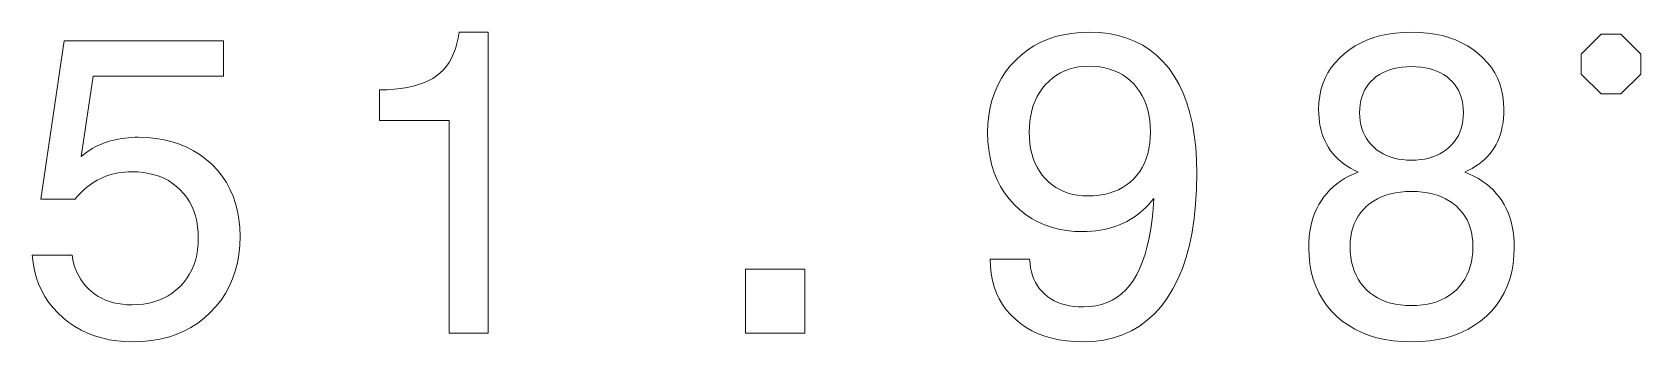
# Model space of a CAD drawing. Extents: x 0 to 594, y 0 to 521.
# Drawn here: x 225.94 to 242.1, y 74.4 to 77.5 of the extents above; entities that cross this region are included whole.
import ezdxf

# ---------------------------------------------------------------- set-up
doc = ezdxf.new("R2010")
doc.units = 0

msp = doc.modelspace()

# ---------------------------------------------------------------- linework, layer by layer
at = {"color": 7, "lineweight": 13}
for points in [[(230.128, 74.484), (230.128, 76.618), (229.428, 76.618), (229.428, 76.924), (229.503, 76.926), (229.574, 76.931), (229.641, 76.939), (229.705, 76.949), (229.764, 76.962), (229.819, 76.978), (229.871, 76.996), (229.918, 77.017), (229.962, 77.04), (230.001, 77.066), (230.037, 77.095), (230.07, 77.127), (230.1, 77.162), (230.127, 77.201), (230.151, 77.243), (230.172, 77.289), (230.191, 77.337), (230.206, 77.389), (230.218, 77.445), (230.227, 77.503), (230.52, 77.503), (230.52, 74.484)], [(235.565, 75.226), (235.961, 75.226), (235.965, 75.182), (235.971, 75.14), (235.979, 75.1), (235.991, 75.062), (236.005, 75.026), (236.021, 74.991), (236.04, 74.959), (236.062, 74.929), (236.087, 74.901), (236.114, 74.874), (236.143, 74.85), (236.175, 74.829), (236.209, 74.81), (236.244, 74.793), (236.282, 74.78), (236.322, 74.768), (236.363, 74.759), (236.407, 74.753), (236.453, 74.749), (236.501, 74.748), (236.565, 74.751), (236.626, 74.759), (236.684, 74.772), (236.739, 74.791), (236.791, 74.815), (236.84, 74.845), (236.886, 74.88), (236.929, 74.92), (236.968, 74.966), (237.005, 75.017), (237.038, 75.073), (237.069, 75.135), (237.097, 75.203), (237.121, 75.277), (237.143, 75.356), (237.162, 75.441), (237.178, 75.531), (237.192, 75.627), (237.202, 75.729), (237.209, 75.836), (237.183, 75.804), (237.156, 75.773), (237.128, 75.744), (237.099, 75.717), (237.069, 75.691), (237.038, 75.667), (237.005, 75.645), (236.972, 75.624), (236.937, 75.605), (236.901, 75.587), (236.865, 75.571), (236.827, 75.557), (236.789, 75.544), (236.75, 75.533), (236.71, 75.524), (236.669, 75.516), (236.627, 75.51), (236.584, 75.506), (236.541, 75.503), (236.497, 75.503), (236.413, 75.505), (236.333, 75.514), (236.255, 75.527), (236.182, 75.546), (236.111, 75.571), (236.043, 75.601), (235.979, 75.636), (235.918, 75.677), (235.86, 75.724), (235.805, 75.776), (235.755, 75.832), (235.709, 75.892), (235.67, 75.955), (235.635, 76.022), (235.606, 76.092), (235.582, 76.166), (235.563, 76.243), (235.55, 76.324), (235.542, 76.408), (235.539, 76.496), (235.542, 76.584), (235.551, 76.668), (235.565, 76.75), (235.584, 76.828), (235.61, 76.902), (235.641, 76.973), (235.677, 77.041), (235.72, 77.105), (235.767, 77.166), (235.821, 77.224), (235.879, 77.277), (235.94, 77.325), (236.005, 77.366), (236.074, 77.403), (236.146, 77.434), (236.221, 77.459), (236.3, 77.478), (236.383, 77.492), (236.468, 77.501), (236.558, 77.503), (236.66, 77.5), (236.758, 77.489), (236.851, 77.471), (236.938, 77.445), (237.021, 77.412), (237.099, 77.372), (237.172, 77.325), (237.24, 77.27), (237.304, 77.208), (237.362, 77.139), (237.415, 77.062), (237.463, 76.98), (237.504, 76.891), (237.541, 76.795), (237.572, 76.693), (237.597, 76.585), (237.616, 76.47), (237.63, 76.349), (237.639, 76.221), (237.641, 76.087), (237.638, 75.928), (237.629, 75.777), (237.615, 75.633), (237.594, 75.497), (237.567, 75.368), (237.534, 75.247), (237.496, 75.133), (237.451, 75.027), (237.401, 74.928), (237.344, 74.836), (237.282, 74.753), (237.215, 74.679), (237.143, 74.613), (237.066, 74.556), (236.984, 74.508), (236.896, 74.468), (236.804, 74.437), (236.707, 74.415), (236.604, 74.402), (236.497, 74.398), (236.413, 74.4), (236.333, 74.407), (236.257, 74.418), (236.184, 74.434), (236.114, 74.454), (236.048, 74.479), (235.985, 74.508), (235.926, 74.542), (235.87, 74.581), (235.818, 74.624), (235.77, 74.67), (235.727, 74.72), (235.689, 74.773), (235.656, 74.828), (235.628, 74.887), (235.605, 74.949), (235.588, 75.014), (235.575, 75.082), (235.567, 75.153)], [(239.263, 76.099), (239.224, 76.118), (239.187, 76.138), (239.153, 76.16), (239.12, 76.182), (239.089, 76.206), (239.06, 76.232), (239.034, 76.258), (239.009, 76.286), (238.986, 76.315), (238.965, 76.346), (238.947, 76.378), (238.93, 76.411), (238.915, 76.446), (238.902, 76.482), (238.891, 76.52), (238.882, 76.559), (238.875, 76.599), (238.87, 76.641), (238.867, 76.685), (238.866, 76.73), (238.869, 76.797), (238.877, 76.862), (238.889, 76.924), (238.908, 76.984), (238.931, 77.041), (238.959, 77.096), (238.993, 77.148), (239.032, 77.197), (239.075, 77.244), (239.124, 77.288), (239.178, 77.329), (239.234, 77.366), (239.294, 77.398), (239.356, 77.426), (239.422, 77.45), (239.491, 77.469), (239.563, 77.484), (239.638, 77.495), (239.717, 77.501), (239.798, 77.503), (239.88, 77.501), (239.959, 77.495), (240.034, 77.484), (240.106, 77.469), (240.175, 77.45), (240.241, 77.426), (240.303, 77.398), (240.363, 77.366), (240.419, 77.329), (240.472, 77.288), (240.52, 77.244), (240.564, 77.197), (240.602, 77.148), (240.636, 77.096), (240.664, 77.041), (240.687, 76.984), (240.705, 76.924), (240.718, 76.862), (240.725, 76.797), (240.728, 76.73), (240.727, 76.684), (240.724, 76.641), (240.719, 76.598), (240.712, 76.558), (240.704, 76.518), (240.693, 76.48), (240.68, 76.444), (240.666, 76.409), (240.649, 76.376), (240.631, 76.344), (240.61, 76.313), (240.588, 76.284), (240.563, 76.256), (240.537, 76.23), (240.508, 76.205), (240.477, 76.181), (240.444, 76.158), (240.41, 76.137), (240.373, 76.118), (240.334, 76.099), (240.382, 76.08), (240.427, 76.058), (240.471, 76.035), (240.511, 76.009), (240.55, 75.982), (240.586, 75.952), (240.619, 75.921), (240.651, 75.887), (240.679, 75.852), (240.706, 75.815), (240.729, 75.775), (240.751, 75.734), (240.77, 75.692), (240.786, 75.647), (240.8, 75.601), (240.811, 75.553), (240.82, 75.504), (240.826, 75.452), (240.83, 75.399), (240.831, 75.345), (240.828, 75.26), (240.82, 75.179), (240.806, 75.101), (240.786, 75.027), (240.761, 74.956), (240.731, 74.889), (240.694, 74.825), (240.652, 74.765), (240.605, 74.708), (240.552, 74.655), (240.494, 74.606), (240.432, 74.563), (240.367, 74.524), (240.297, 74.491), (240.224, 74.462), (240.146, 74.439), (240.065, 74.421), (239.98, 74.408), (239.891, 74.401), (239.798, 74.398), (239.705, 74.401), (239.616, 74.408), (239.531, 74.421), (239.45, 74.439), (239.373, 74.462), (239.299, 74.491), (239.23, 74.524), (239.165, 74.563), (239.103, 74.606), (239.045, 74.655), (238.993, 74.708), (238.945, 74.765), (238.904, 74.825), (238.867, 74.889), (238.837, 74.956), (238.812, 75.027), (238.792, 75.101), (238.778, 75.179), (238.77, 75.26), (238.767, 75.345), (238.768, 75.399), (238.772, 75.452), (238.778, 75.504), (238.787, 75.553), (238.799, 75.601), (238.812, 75.647), (238.829, 75.692), (238.847, 75.734), (238.869, 75.775), (238.893, 75.815), (238.919, 75.852), (238.948, 75.887), (238.979, 75.921), (239.012, 75.952), (239.048, 75.982), (239.086, 76.009), (239.127, 76.035), (239.17, 76.058), (239.215, 76.08)], [(241.704, 76.884), (241.904, 76.884), (242.104, 77.084), (242.104, 77.284), (241.904, 77.484), (241.704, 77.484), (241.504, 77.284), (241.504, 77.084)], [(225.937, 75.267), (226.337, 75.267), (226.345, 75.221), (226.356, 75.177), (226.37, 75.135), (226.385, 75.096), (226.404, 75.058), (226.424, 75.023), (226.448, 74.989), (226.473, 74.958), (226.501, 74.928), (226.532, 74.901), (226.565, 74.876), (226.599, 74.853), (226.635, 74.834), (226.673, 74.816), (226.713, 74.802), (226.755, 74.79), (226.798, 74.781), (226.843, 74.774), (226.889, 74.77), (226.938, 74.769), (226.997, 74.771), (227.054, 74.776), (227.108, 74.785), (227.16, 74.798), (227.21, 74.815), (227.257, 74.835), (227.302, 74.859), (227.345, 74.886), (227.385, 74.918), (227.423, 74.952), (227.458, 74.99), (227.489, 75.03), (227.516, 75.073), (227.54, 75.118), (227.56, 75.165), (227.577, 75.214), (227.59, 75.266), (227.599, 75.32), (227.604, 75.376), (227.606, 75.435), (227.604, 75.495), (227.599, 75.552), (227.59, 75.607), (227.577, 75.66), (227.561, 75.71), (227.541, 75.757), (227.517, 75.802), (227.49, 75.845), (227.459, 75.885), (227.425, 75.922), (227.387, 75.957), (227.347, 75.987), (227.305, 76.015), (227.26, 76.038), (227.213, 76.058), (227.163, 76.074), (227.11, 76.087), (227.055, 76.096), (226.998, 76.102), (226.938, 76.103), (226.903, 76.103), (226.869, 76.101), (226.836, 76.097), (226.803, 76.092), (226.771, 76.086), (226.739, 76.078), (226.708, 76.069), (226.678, 76.059), (226.648, 76.047), (226.619, 76.034), (226.59, 76.019), (226.562, 76.003), (226.535, 75.986), (226.509, 75.967), (226.483, 75.947), (226.459, 75.926), (226.434, 75.903), (226.411, 75.879), (226.388, 75.854), (226.367, 75.827), (226.023, 75.827), (226.259, 77.417), (227.861, 77.417), (227.861, 77.063), (226.548, 77.063), (226.428, 76.255), (226.45, 76.274), (226.472, 76.291), (226.496, 76.308), (226.52, 76.324), (226.545, 76.339), (226.571, 76.353), (226.597, 76.366), (226.625, 76.378), (226.653, 76.389), (226.682, 76.4), (226.711, 76.409), (226.741, 76.418), (226.772, 76.425), (226.803, 76.431), (226.835, 76.437), (226.867, 76.441), (226.9, 76.445), (226.933, 76.447), (226.967, 76.449), (227.001, 76.449), (227.092, 76.446), (227.179, 76.438), (227.262, 76.425), (227.342, 76.405), (227.418, 76.381), (227.49, 76.351), (227.559, 76.315), (227.625, 76.274), (227.686, 76.227), (227.744, 76.175), (227.798, 76.119), (227.846, 76.059), (227.888, 75.995), (227.924, 75.929), (227.955, 75.858), (227.981, 75.785), (228, 75.708), (228.014, 75.627), (228.023, 75.544), (228.026, 75.456), (228.023, 75.364), (228.014, 75.275), (227.999, 75.189), (227.978, 75.107), (227.951, 75.029), (227.918, 74.954), (227.88, 74.883), (227.835, 74.815), (227.784, 74.751), (227.727, 74.691), (227.666, 74.635), (227.601, 74.585), (227.532, 74.542), (227.46, 74.503), (227.384, 74.471), (227.305, 74.445), (227.221, 74.424), (227.135, 74.41), (227.044, 74.401), (226.951, 74.398), (226.867, 74.4), (226.787, 74.408), (226.709, 74.419), (226.635, 74.436), (226.563, 74.458), (226.494, 74.484), (226.428, 74.515), (226.365, 74.551), (226.305, 74.592), (226.247, 74.637), (226.194, 74.687), (226.146, 74.739), (226.102, 74.794), (226.064, 74.853), (226.03, 74.914), (226.001, 74.979), (225.978, 75.046), (225.959, 75.117), (225.945, 75.19)], [(235.957, 76.5), (235.959, 76.443), (235.963, 76.388), (235.971, 76.336), (235.983, 76.286), (235.997, 76.238), (236.015, 76.193), (236.036, 76.15), (236.06, 76.109), (236.088, 76.071), (236.118, 76.035), (236.151, 76.002), (236.187, 75.972), (236.224, 75.946), (236.264, 75.924), (236.306, 75.905), (236.349, 75.889), (236.395, 75.877), (236.443, 75.868), (236.493, 75.863), (236.545, 75.861), (236.603, 75.863), (236.658, 75.868), (236.711, 75.877), (236.761, 75.889), (236.808, 75.904), (236.853, 75.923), (236.896, 75.945), (236.936, 75.971), (236.973, 76), (237.008, 76.033), (237.04, 76.068), (237.068, 76.107), (237.093, 76.147), (237.115, 76.191), (237.134, 76.237), (237.149, 76.285), (237.16, 76.336), (237.169, 76.389), (237.174, 76.445), (237.175, 76.504), (237.174, 76.563), (237.169, 76.62), (237.16, 76.674), (237.149, 76.725), (237.134, 76.775), (237.115, 76.821), (237.093, 76.866), (237.068, 76.907), (237.04, 76.947), (237.008, 76.984), (236.973, 77.018), (236.936, 77.048), (236.897, 77.075), (236.855, 77.098), (236.812, 77.117), (236.765, 77.133), (236.717, 77.146), (236.666, 77.155), (236.613, 77.16), (236.558, 77.162), (236.505, 77.16), (236.454, 77.155), (236.405, 77.145), (236.359, 77.133), (236.314, 77.116), (236.271, 77.096), (236.231, 77.072), (236.193, 77.045), (236.157, 77.014), (236.122, 76.979), (236.091, 76.942), (236.063, 76.902), (236.038, 76.86), (236.016, 76.815), (235.998, 76.768), (235.983, 76.719), (235.972, 76.668), (235.964, 76.614), (235.959, 76.558)], [(239.277, 76.696), (239.279, 76.654), (239.283, 76.613), (239.29, 76.574), (239.3, 76.537), (239.313, 76.502), (239.329, 76.468), (239.347, 76.436), (239.368, 76.406), (239.393, 76.377), (239.42, 76.35), (239.449, 76.325), (239.48, 76.303), (239.513, 76.283), (239.549, 76.266), (239.585, 76.252), (239.624, 76.24), (239.665, 76.231), (239.707, 76.225), (239.752, 76.221), (239.798, 76.219), (239.845, 76.221), (239.89, 76.225), (239.932, 76.231), (239.973, 76.24), (240.012, 76.252), (240.049, 76.266), (240.085, 76.283), (240.118, 76.303), (240.149, 76.325), (240.179, 76.35), (240.206, 76.377), (240.23, 76.406), (240.251, 76.436), (240.27, 76.468), (240.285, 76.502), (240.298, 76.537), (240.308, 76.574), (240.315, 76.613), (240.319, 76.654), (240.321, 76.696), (240.32, 76.738), (240.315, 76.778), (240.308, 76.817), (240.299, 76.853), (240.286, 76.888), (240.271, 76.921), (240.253, 76.952), (240.232, 76.981), (240.208, 77.009), (240.182, 77.034), (240.153, 77.058), (240.122, 77.079), (240.089, 77.097), (240.054, 77.113), (240.016, 77.127), (239.977, 77.138), (239.935, 77.146), (239.892, 77.153), (239.846, 77.156), (239.798, 77.158), (239.751, 77.156), (239.705, 77.153), (239.662, 77.146), (239.621, 77.138), (239.581, 77.127), (239.544, 77.113), (239.509, 77.097), (239.476, 77.079), (239.445, 77.058), (239.416, 77.034), (239.39, 77.009), (239.366, 76.981), (239.346, 76.952), (239.327, 76.921), (239.312, 76.888), (239.3, 76.853), (239.29, 76.817), (239.283, 76.778), (239.279, 76.738)], [(239.182, 75.353), (239.184, 75.299), (239.189, 75.248), (239.197, 75.199), (239.209, 75.152), (239.224, 75.108), (239.242, 75.065), (239.264, 75.026), (239.288, 74.988), (239.317, 74.953), (239.348, 74.92), (239.382, 74.889), (239.419, 74.862), (239.458, 74.839), (239.499, 74.818), (239.543, 74.8), (239.589, 74.786), (239.638, 74.775), (239.689, 74.767), (239.742, 74.762), (239.798, 74.761), (239.854, 74.762), (239.908, 74.767), (239.959, 74.775), (240.008, 74.786), (240.054, 74.8), (240.098, 74.818), (240.14, 74.839), (240.179, 74.862), (240.216, 74.889), (240.25, 74.92), (240.282, 74.953), (240.31, 74.988), (240.335, 75.026), (240.356, 75.065), (240.374, 75.108), (240.389, 75.152), (240.401, 75.199), (240.409, 75.248), (240.414, 75.299), (240.416, 75.353), (240.414, 75.403), (240.409, 75.451), (240.401, 75.496), (240.389, 75.54), (240.375, 75.581), (240.357, 75.621), (240.335, 75.658), (240.311, 75.693), (240.283, 75.726), (240.251, 75.757), (240.217, 75.785), (240.181, 75.81), (240.141, 75.832), (240.1, 75.852), (240.056, 75.868), (240.009, 75.882), (239.96, 75.892), (239.909, 75.899), (239.855, 75.904), (239.798, 75.905), (239.742, 75.904), (239.688, 75.899), (239.637, 75.892), (239.588, 75.882), (239.542, 75.868), (239.498, 75.852), (239.457, 75.832), (239.418, 75.81), (239.381, 75.785), (239.347, 75.757), (239.316, 75.726), (239.288, 75.693), (239.263, 75.658), (239.242, 75.621), (239.224, 75.581), (239.209, 75.54), (239.197, 75.496), (239.189, 75.451), (239.184, 75.403)], [(233.104, 74.484), (233.104, 75.127), (233.701, 75.127), (233.701, 74.484)]]:
    msp.add_lwpolyline(points, close=True, dxfattribs=at)

doc.saveas('drawing.dxf')
